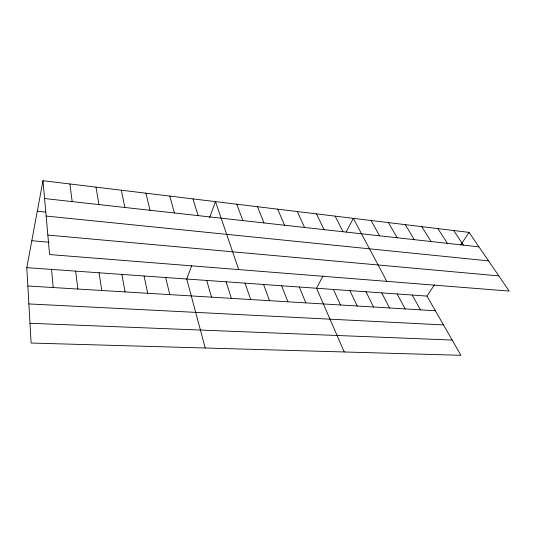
<?xml version="1.0" encoding="UTF-8"?>
<svg xmlns="http://www.w3.org/2000/svg" width="536" height="536" viewBox="0 0 536 536"><rect width="100%" height="100%" fill="white"/><g stroke="black" fill="none" stroke-linecap="round" stroke-linejoin="round"><path stroke-width="0.8" d="M26.8 267.658L426.984 296.093L460.92 355.301L31.115 343.04L26.8 267.658L42.981 180.699L469.047 232.383L509.2 291.088L49.587 254.56L42.981 180.699M191.72 265.601L186.736 279.022L205.228 348.005M209.543 217.676L215.505 201.63L238.694 269.588M323.007 275.966L316.548 288.247L344.246 351.971M346.109 232.061L353.325 218.346L386.804 281.36M426.984 296.093L434.415 284.844M460.779 244.905L469.047 232.383M29.989 323.295L452.183 340.052M28.877 303.925L443.507 324.916M27.852 286.003L435.386 310.753M31.812 240.731L49.037 242.225M47.845 235.07L498.815 275.906M46.143 216.055L488.537 260.878M37.299 211.224L45.473 212.075M44.575 198.541L478.943 246.855M453.664 230.514L463.359 245.12M437.919 228.604L447.406 243.344M421.805 226.654L431.065 241.528M405.303 224.651L414.321 239.666M388.399 222.601L397.163 237.756M371.08 220.497L379.575 235.8M412.231 295.041L420.438 309.841M397.149 293.969L405.162 308.917M381.739 292.877L389.538 307.966M335.127 216.135L343.033 231.74M365.988 291.758L373.558 306.994M316.468 213.871L324.046 229.622M349.881 290.613L357.217 306.002M333.405 289.44L340.487 304.991M297.319 211.553L304.555 227.458M277.668 209.167L284.549 225.234M299.302 287.021L305.848 302.887M257.501 206.722L263.987 222.943M281.641 285.762L287.899 301.795M236.785 204.209L242.868 220.598M263.571 284.482L269.514 300.676M245.053 283.162L250.674 299.537M226.091 281.815L231.371 298.364M192.967 198.896L198.139 215.619M206.655 280.435L211.573 297.158M169.778 196.082L174.441 212.986M145.906 193.181L150.033 210.266M165.678 277.521L169.791 294.619M144.063 275.986L147.742 293.286M121.324 190.2L124.875 207.472M121.873 274.412L125.082 291.906M95.998 187.131L98.939 204.585M99.073 272.791L101.786 290.492M69.894 183.962L72.186 201.61M75.65 271.129L77.841 289.038M51.563 269.414L53.205 287.544"/></g></svg>
